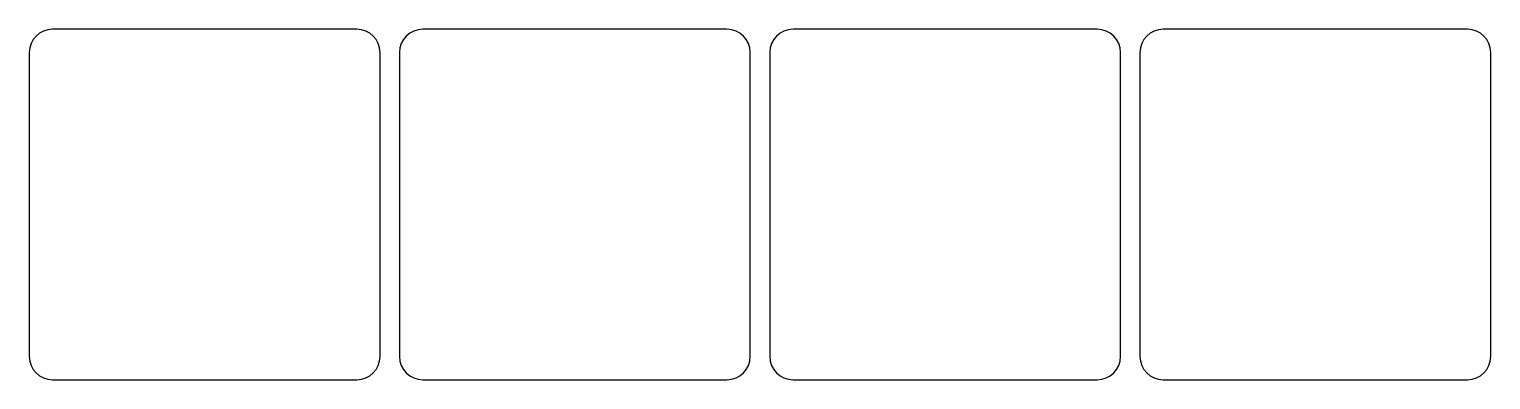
# Model space of a CAD drawing. Header units: millimetres. Extents: x 91 to 166.2, y -136.8 to -118.8.
import ezdxf

# ---------------------------------------------------------------- set-up
doc = ezdxf.new("R2010")
doc.units = ezdxf.units.MM

msp = doc.modelspace()

# ---------------------------------------------------------------- linework, layer by layer
at = {"linetype": 'CONTINUOUS'}
for p, q in [((107.825, -118.7875), (92.175, -118.7875)), ((126.875, -118.7875), (111.225, -118.7875)), ((145.925, -118.7875), (130.275, -118.7875)), ((164.975, -118.7875), (149.325, -118.7875)), ((90.975, -119.9875), (90.975, -135.6375)), ((109.025, -135.6375), (109.025, -119.9875)), ((110.025, -119.9875), (110.025, -135.6375)), ((128.075, -135.6375), (128.075, -119.9875)), ((129.075, -119.9875), (129.075, -135.6375)), ((147.125, -135.6375), (147.125, -119.9875)), ((148.125, -119.9875), (148.125, -135.6375)), ((166.175, -135.6375), (166.175, -119.9875)), ((92.175, -136.8375), (107.825, -136.8375)), ((111.225, -136.8375), (126.875, -136.8375)), ((130.275, -136.8375), (145.925, -136.8375)), ((149.325, -136.8375), (164.975, -136.8375))]:
    msp.add_line(p, q, dxfattribs=at)
for centre, start, end in [((92.175, -119.9875), 90, 180), ((107.825, -119.9875), 0, 90), ((111.225, -119.9875), 90, 180), ((126.875, -119.9875), 0, 90), ((130.275, -119.9875), 90, 180), ((145.925, -119.9875), 0, 90), ((149.325, -119.9875), 90, 180), ((164.975, -119.9875), 0, 90), ((92.175, -135.6375), 180, 270), ((107.825, -135.6375), 270, 360), ((111.225, -135.6375), 180, 270), ((126.875, -135.6375), 270, 360), ((130.275, -135.6375), 180, 270), ((145.925, -135.6375), 270, 360), ((149.325, -135.6375), 180, 270), ((164.975, -135.6375), 270, 360)]:
    msp.add_arc(centre, 1.2, start, end, dxfattribs=at)

doc.saveas('drawing.dxf')
